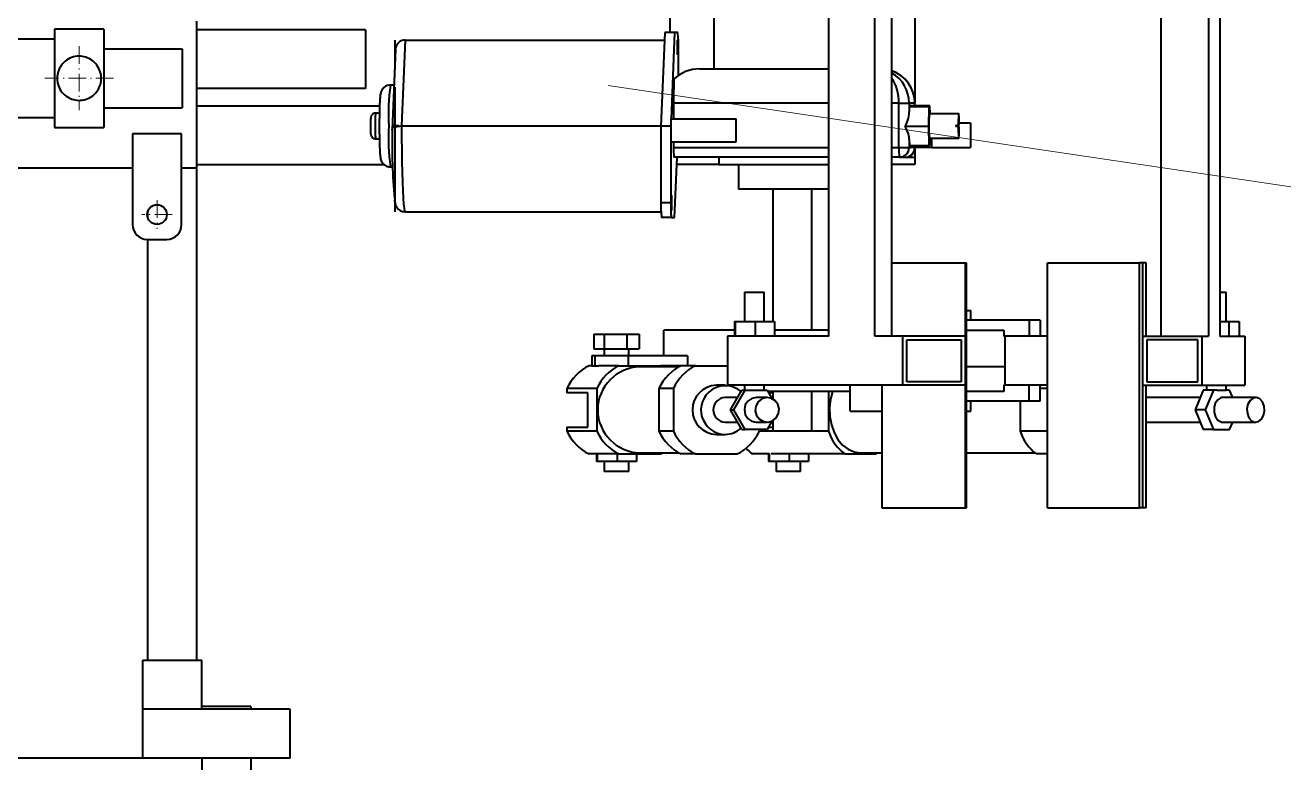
# Model space of a CAD drawing. Header units: millimetres. Extents: x -535 to 3636, y 24 to 870.
# Drawn here: x 1344.5 to 1472.9, y 578.5 to 653.7 of the extents above; entities that cross this region are included whole.
import ezdxf

# ---------------------------------------------------------------- set-up
doc = ezdxf.new("R2010")
doc.units = ezdxf.units.MM
doc.linetypes.add('ACAD_ISO10W100', pattern=[18, 12, -3, 0, -3])
doc.linetypes.add('CENTERX2', pattern=[20.32, 12.7, -2.54, 2.54, -2.54])

msp = doc.modelspace()

# ---------------------------------------------------------------- linework, layer by layer
at = {"color": 7, "linetype": 'Continuous', "lineweight": 40}
for p, q in [((1426.4856, 621.9803), (1426.4856, 691.9803)), ((1431.1812, 621.9803), (1431.1812, 691.9803)), ((1432.8992, 621.9803), (1432.8992, 691.9803)), ((1460.3395, 691.9803), (1460.3395, 621.9803)), ((1465.2053, 691.9803), (1465.2053, 621.9803)), ((1466.3562, 691.9803), (1466.3562, 621.9803)), ((1435.2609, 673.7303), (1435.2609, 645.7303)), ((1410.2609, 663.4803), (1410.2609, 652.9562)), ((1414.7609, 654.7303), (1414.7609, 649.2303)), ((1352.5499, 653.2773), (1347.5499, 653.2773)), ((1347.5499, 653.2773), (1347.5499, 643.2773)), ((1352.5499, 653.2773), (1352.5499, 643.2773)), ((1362.0499, 639.1053), (1362.0499, 654.1053)), ((1379.2407, 653.2303), (1362.0499, 653.2303)), ((1379.2407, 653.2303), (1379.2407, 647.2303)), ((1347.5499, 652.2773), (1290.0499, 652.2773)), ((1383.279, 652.1694), (1382.9185, 643.4194)), ((1383.279, 652.1694), (1409.7274, 652.1694)), ((1409.7598, 652.9562), (1409.3655, 643.3863)), ((1410.7589, 652.9562), (1409.7598, 652.9562)), ((1410.7589, 652.9562), (1410.3964, 644.1587)), ((1411.0782, 652.9562), (1410.7589, 652.9562)), ((1352.5499, 651.2772), (1360.5499, 651.2772)), ((1360.5499, 651.2772), (1360.5499, 645.2773)), ((1382.2972, 651.2178), (1381.9602, 643.039)), ((1411.1401, 648.5518), (1411.1401, 651.4562)), ((1413.2947, 649.2303), (1426.4856, 649.2303)), ((1379.2407, 647.2303), (1362.0499, 647.2303)), ((1382.1475, 647.5834), (1381.7803, 647.5834)), ((1362.0499, 645.4803), (1380.6818, 645.4803)), ((1410.6526, 645.7303), (1410.6526, 644.1587)), ((1433.6331, 645.7303), (1434.6735, 645.7303)), ((1433.6331, 641.2303), (1433.6331, 645.7303)), ((1434.6735, 645.7303), (1434.6735, 644.8545)), ((1435.2503, 645.7303), (1434.6735, 645.7303)), ((1435.2609, 645.4549), (1435.2609, 645.7303)), ((1290.0499, 644.2772), (1347.5499, 644.2772)), ((1352.5499, 645.2773), (1360.5499, 645.2773)), ((1380.6624, 644.7303), (1380.2816, 644.7303)), ((1434.6851, 645.3818), (1434.6735, 644.8545)), ((1434.7802, 645.4549), (1434.6851, 645.3818)), ((1436.6834, 645.3818), (1434.6851, 645.3818)), ((1436.7785, 645.4549), (1434.7802, 645.4549)), ((1436.6834, 645.3818), (1436.6385, 643.3463)), ((1436.7785, 645.4549), (1436.6834, 645.3818)), ((1439.731, 644.6694), (1436.7336, 644.6694)), ((1436.7986, 644.6694), (1436.7785, 645.4549)), ((1347.5499, 643.2773), (1352.5499, 643.2773)), ((1382.9185, 643.4194), (1409.3668, 643.4194)), ((1410.3646, 643.3863), (1409.3655, 643.3863)), ((1409.3655, 643.3863), (1409.3655, 635.5901)), ((1410.3646, 644.1587), (1410.3646, 643.3863)), ((1410.3646, 643.3863), (1410.3646, 641.7896)), ((1417.0255, 641.7896), (1417.0255, 644.1587)), ((1436.6385, 643.3463), (1434.2294, 643.3463)), ((1436.6385, 643.3463), (1436.6886, 641.3838)), ((1439.4298, 643.485), (1439.6796, 643.485)), ((1439.6796, 643.3537), (1439.4298, 643.3537)), ((1439.7825, 643.485), (1439.6796, 643.485)), ((1439.6796, 643.3537), (1439.7825, 643.3537)), ((1440.9262, 643.7303), (1440.9262, 641.2303)), ((1440.9462, 641.2303), (1440.9462, 643.7303)), ((1355.492, 642.619), (1355.492, 633.3553)), ((1360.492, 642.619), (1355.492, 642.619)), ((1360.492, 633.3553), (1360.492, 642.619)), ((1380.2816, 642.1084), (1380.6623, 642.1084)), ((1410.3646, 641.7896), (1410.3646, 635.5901)), ((1410.6526, 641.7896), (1410.6526, 641.2303)), ((1434.6735, 642.0434), (1434.6735, 641.2303)), ((1434.6735, 642.0434), (1434.6903, 641.3838)), ((1436.7336, 642.1694), (1439.731, 642.1694)), ((1436.7837, 641.4569), (1436.7995, 642.1694)), ((1436.987, 641.2303), (1436.987, 642.1694)), ((1433.6331, 641.2303), (1434.6735, 641.2303)), ((1434.6735, 641.2303), (1434.8383, 641.2303)), ((1436.6886, 641.3838), (1434.6903, 641.3838)), ((1434.8383, 641.3838), (1434.8383, 641.2303)), ((1436.987, 641.2303), (1434.8383, 641.2303)), ((1435.2609, 641.2303), (1435.2609, 640.2303)), ((1436.6886, 641.3838), (1436.7837, 641.4569)), ((1355.492, 639.1053), (1283.6079, 639.1053)), ((1362.0499, 639.1053), (1360.492, 639.1053)), ((1362.0499, 639.4803), (1381.1663, 639.4803)), ((1362.0499, 588.9556), (1362.0499, 639.1053)), ((1381.7803, 639.2553), (1382.0105, 639.2553)), ((1426.4856, 640.2303), (1410.6939, 640.2303)), ((1410.7609, 634.0901), (1411.0139, 640.2301)), ((1415.2609, 639.4803), (1410.983, 639.4803)), ((1415.2609, 640.2303), (1415.2609, 639.4803)), ((1415.2609, 639.4803), (1426.4856, 639.4803)), ((1417.2609, 639.4803), (1417.2609, 636.9803)), ((1433.6743, 640.2303), (1432.8992, 640.2303)), ((1435.2609, 639.4803), (1432.8992, 639.4803)), ((1434.0131, 640.2303), (1433.6743, 640.2303)), ((1434.0131, 640.2303), (1435.2609, 640.2303)), ((1435.2609, 640.2303), (1435.2609, 639.4803)), ((1426.4856, 636.9803), (1417.2609, 636.9803)), ((1420.7609, 636.9803), (1420.7609, 623.4803)), ((1424.7609, 622.6053), (1424.7609, 636.9803)), ((1410.3646, 635.5901), (1409.3655, 635.5901)), ((1357.0499, 634.0515), (1357.0499, 634.7223)), ((1383.279, 634.6694), (1409.3785, 634.6694)), ((1410.4264, 634.0901), (1409.4273, 634.0901)), ((1410.4264, 634.0901), (1410.7609, 634.0901)), ((1356.992, 631.8553), (1358.992, 631.8553)), ((1357.0499, 588.9556), (1357.0499, 631.8553)), ((1432.8992, 629.4803), (1440.4121, 629.4803)), ((1440.4121, 604.4803), (1440.4121, 629.4803)), ((1440.4121, 629.4803), (1440.5324, 629.4803)), ((1440.5324, 604.4803), (1440.5324, 629.4803)), ((1448.759, 604.4803), (1448.759, 629.4803)), ((1448.759, 629.4803), (1458.1574, 629.4803)), ((1458.1574, 604.4803), (1458.1574, 629.4803)), ((1458.498, 629.4803), (1458.1574, 629.4803)), ((1458.498, 604.4803), (1458.498, 629.4803)), ((1458.8471, 629.4803), (1458.498, 629.4803)), ((1458.8471, 621.9803), (1458.8471, 629.4803)), ((1417.8925, 626.4803), (1417.8925, 623.4803)), ((1417.8925, 626.4803), (1419.8925, 626.4803)), ((1419.8925, 623.4803), (1419.8925, 626.4803)), ((1466.3562, 626.4803), (1466.9951, 626.4803)), ((1466.9951, 623.4803), (1466.9951, 626.4803)), ((1440.5324, 624.6053), (1440.9508, 624.6053)), ((1440.9508, 623.6053), (1440.9508, 624.6053)), ((1409.6511, 619.9803), (1409.6511, 622.6053)), ((1416.853, 622.6053), (1409.6511, 622.6053)), ((1416.853, 623.4803), (1416.853, 621.9803)), ((1416.853, 623.4803), (1416.9345, 623.4803)), ((1416.9345, 623.4803), (1416.9345, 621.9803)), ((1416.9345, 623.4803), (1418.9741, 623.4803)), ((1418.9741, 623.4803), (1418.9741, 621.9803)), ((1418.9741, 623.4803), (1420.932, 623.4803)), ((1420.932, 623.4803), (1420.932, 621.9803)), ((1426.4856, 622.6053), (1420.932, 622.6053)), ((1446.8933, 623.6053), (1440.5324, 623.6053)), ((1440.5324, 622.6053), (1444.3064, 622.6053)), ((1444.3064, 622.6053), (1444.3064, 621.9803)), ((1446.8933, 623.6053), (1446.8933, 621.9803)), ((1448.0443, 623.6053), (1446.8933, 623.6053)), ((1448.0443, 623.6053), (1448.0443, 621.9803)), ((1466.3562, 623.4803), (1467.2591, 623.4803)), ((1467.2591, 623.4803), (1467.2591, 621.9803)), ((1467.2591, 623.4803), (1468.3009, 623.4803)), ((1468.3009, 623.4803), (1468.3009, 621.9803)), ((1402.5283, 622.1995), (1402.5283, 620.6995)), ((1402.5283, 622.1995), (1403.5905, 622.1995)), ((1403.5905, 622.1995), (1403.5905, 620.6995)), ((1403.5905, 622.1995), (1405.8975, 622.1995)), ((1405.8975, 622.1995), (1405.8975, 620.6995)), ((1405.8975, 622.1995), (1407.1423, 622.1995)), ((1407.1423, 622.1995), (1407.1423, 620.6995)), ((1416.1553, 621.9803), (1416.1553, 616.9803)), ((1426.4856, 621.9803), (1416.1553, 621.9803)), ((1433.9986, 621.9803), (1431.1812, 621.9803)), ((1433.9986, 621.9803), (1433.9986, 616.9803)), ((1440.4121, 621.9803), (1433.9986, 621.9803)), ((1434.4475, 621.6303), (1439.9632, 621.6303)), ((1434.4475, 617.3303), (1434.4475, 621.6303)), ((1439.9632, 621.6303), (1439.9632, 617.3303)), ((1440.4121, 616.9803), (1440.4121, 621.9803)), ((1446.8933, 621.9803), (1444.3064, 621.9803)), ((1444.4604, 616.9803), (1444.4604, 621.9803)), ((1448.759, 621.9803), (1446.8933, 621.9803)), ((1458.498, 621.9803), (1464.5147, 621.9803)), ((1458.498, 616.9803), (1458.498, 621.9803)), ((1464.0935, 621.6303), (1458.9192, 621.6303)), ((1458.9192, 621.6303), (1458.9192, 617.3303)), ((1464.0935, 617.3303), (1464.0935, 621.6303)), ((1464.5147, 621.9803), (1464.5147, 616.9803)), ((1464.5147, 621.9803), (1465.2053, 621.9803)), ((1466.3562, 621.9803), (1468.8883, 621.9803)), ((1468.8883, 621.9803), (1468.8883, 616.9803)), ((1402.3352, 619.9803), (1402.3352, 618.9803)), ((1402.6454, 619.9803), (1402.3352, 619.9803)), ((1402.5283, 620.6995), (1403.5905, 620.6995)), ((1402.6454, 618.9803), (1402.6454, 619.9803)), ((1406.0414, 619.9803), (1402.6454, 619.9803)), ((1403.5853, 620.6995), (1403.5853, 619.9803)), ((1403.5905, 620.6995), (1405.8975, 620.6995)), ((1405.8975, 620.6995), (1407.1423, 620.6995)), ((1406.0414, 618.9803), (1406.0414, 619.9803)), ((1412.0634, 619.9803), (1406.0414, 619.9803)), ((1406.0853, 619.9803), (1406.0853, 620.6995)), ((1412.0634, 619.9803), (1412.0634, 618.9803)), ((1402.3352, 618.9803), (1402.0337, 618.9803)), ((1402.3352, 618.9803), (1402.6454, 618.9803)), ((1402.6454, 618.9803), (1402.9893, 618.9803)), ((1405.0875, 618.9803), (1402.9893, 618.9803)), ((1405.0875, 618.9803), (1409.3334, 618.9803)), ((1411.1863, 618.8553), (1407.2104, 618.8553)), ((1409.5683, 618.8553), (1409.3334, 618.9803)), ((1411.4213, 618.9803), (1409.3334, 618.9803)), ((1409.6511, 618.8553), (1409.6511, 618.9803)), ((1412.8916, 618.9803), (1411.4213, 618.9803)), ((1412.8916, 618.9803), (1416.1553, 618.9803)), ((1444.4604, 618.8553), (1440.5324, 618.8553)), ((1439.9632, 617.3303), (1434.4475, 617.3303)), ((1458.9192, 617.3303), (1464.0935, 617.3303)), ((1399.7733, 616.6598), (1399.7733, 616.2303)), ((1402.8271, 616.6598), (1399.7733, 616.6598)), ((1401.9222, 616.2303), (1399.7733, 616.2303)), ((1401.9222, 612.7303), (1401.9222, 616.2303)), ((1402.8271, 616.6598), (1402.8271, 612.3009)), ((1410.6312, 616.6598), (1409.1609, 616.6598)), ((1409.1609, 616.6598), (1409.1609, 612.3009)), ((1410.6312, 616.6598), (1410.6312, 612.3009)), ((1415.9194, 616.9803), (1415.0146, 616.9803)), ((1433.9986, 616.9803), (1416.1553, 616.9803)), ((1416.4733, 614.4803), (1417.5981, 616.4803)), ((1416.8126, 614.4803), (1417.9374, 616.4803)), ((1417.5981, 616.4803), (1417.9374, 616.4803)), ((1417.8925, 616.9803), (1417.8925, 616.4803)), ((1417.9374, 616.4803), (1418.4179, 616.4803)), ((1418.4179, 616.4803), (1419.7065, 616.4803)), ((1419.7065, 616.4803), (1420.1869, 616.4803)), ((1419.8925, 616.4803), (1419.8925, 616.9803)), ((1420.1869, 616.4803), (1420.6632, 615.6334)), ((1428.6618, 616.3553), (1420.2572, 616.3553)), ((1420.7609, 616.2303), (1420.3275, 616.2303)), ((1420.7609, 616.3553), (1420.7609, 615.5861)), ((1424.7609, 612.3553), (1424.7609, 616.3553)), ((1426.4546, 616.3553), (1426.4546, 612.3009)), ((1428.6618, 614.3553), (1428.6618, 616.9803)), ((1431.8788, 616.9803), (1431.8788, 604.4803)), ((1440.4121, 616.9803), (1433.9986, 616.9803)), ((1444.3064, 616.3553), (1440.5324, 616.3553)), ((1444.3064, 616.9803), (1444.3064, 616.3553)), ((1446.8933, 616.9803), (1444.3064, 616.9803)), ((1448.759, 616.9803), (1446.8933, 616.9803)), ((1446.8933, 615.3553), (1446.8933, 616.9803)), ((1448.0443, 615.3553), (1448.0443, 616.9803)), ((1448.759, 616.6598), (1448.0443, 616.6598)), ((1458.498, 616.9803), (1464.5147, 616.9803)), ((1458.8471, 604.4803), (1458.8471, 616.9803)), ((1464.6445, 616.4803), (1463.8172, 614.4803)), ((1464.5147, 616.9803), (1468.8883, 616.9803)), ((1465.691, 616.4803), (1464.6445, 616.4803)), ((1465.691, 616.4803), (1464.8636, 614.4803)), ((1464.9951, 616.9803), (1464.9951, 616.4803)), ((1466.0444, 616.4803), (1465.691, 616.4803)), ((1466.0444, 616.4803), (1466.9922, 616.4803)), ((1467.3456, 616.4803), (1466.9922, 616.4803)), ((1466.9951, 616.4803), (1466.9951, 616.9803)), ((1467.6558, 615.7303), (1467.3456, 616.4803)), ((1417.1763, 615.7303), (1415.9194, 615.7303)), ((1420.1932, 615.7303), (1419.0622, 615.7303)), ((1446.8933, 615.3553), (1440.5324, 615.3553)), ((1440.9508, 614.3553), (1440.9508, 615.3553)), ((1445.9877, 615.3553), (1445.9877, 612.3009)), ((1448.0443, 615.3553), (1446.8933, 615.3553)), ((1464.3343, 615.7303), (1458.8471, 615.7303)), ((1470.0063, 615.7303), (1466.5183, 615.7303)), ((1417.5981, 612.4803), (1416.4733, 614.4803)), ((1416.4733, 614.4803), (1416.8126, 614.4803)), ((1417.9374, 612.4803), (1416.8126, 614.4803)), ((1428.6618, 614.3553), (1431.8788, 614.3553)), ((1440.5324, 614.3553), (1440.9508, 614.3553)), ((1464.8636, 614.4803), (1463.8172, 614.4803)), ((1463.8172, 614.4803), (1464.6445, 612.4803)), ((1464.8636, 614.4803), (1465.691, 612.4803)), ((1399.7733, 612.7303), (1399.7733, 612.3009)), ((1399.7733, 612.7303), (1401.9222, 612.7303)), ((1402.8271, 612.3009), (1399.7733, 612.3009)), ((1410.6312, 612.3009), (1409.1609, 612.3009)), ((1415.9194, 613.2303), (1417.1763, 613.2303)), ((1417.5981, 612.4803), (1417.9374, 612.4803)), ((1420.1869, 612.4803), (1417.9374, 612.4803)), ((1419.0622, 613.2303), (1420.1932, 613.2303)), ((1419.3979, 612.4803), (1419.3979, 612.3009)), ((1426.4546, 612.3009), (1419.3979, 612.3009)), ((1420.6632, 613.3272), (1420.1869, 612.4803)), ((1420.3275, 612.7303), (1420.7609, 612.7303)), ((1420.7609, 613.3745), (1420.7609, 612.3553)), ((1420.7609, 612.3553), (1421.0091, 612.3553)), ((1421.0091, 612.3553), (1424.7609, 612.3553)), ((1448.759, 612.3009), (1445.9877, 612.3009)), ((1458.8471, 613.2303), (1464.3343, 613.2303)), ((1465.691, 612.4803), (1464.6445, 612.4803)), ((1465.691, 612.4803), (1467.3456, 612.4803)), ((1466.5183, 613.2303), (1470.0063, 613.2303)), ((1467.3456, 612.4803), (1467.6558, 613.2303)), ((1415.0146, 611.9803), (1415.9194, 611.9803)), ((1402.8752, 609.9803), (1402.0337, 609.9803)), ((1402.7967, 609.9803), (1402.7967, 609.1995)), ((1402.8762, 609.983), (1402.8762, 609.1995)), ((1405.0875, 609.9803), (1402.8826, 609.9803)), ((1404.9147, 609.9803), (1404.9147, 609.1995)), ((1405.0875, 609.9803), (1409.3334, 609.9803)), ((1406.8738, 609.9803), (1406.8738, 609.1995)), ((1407.2104, 610.1053), (1411.1863, 610.1053)), ((1409.3334, 609.9803), (1409.5683, 610.1053)), ((1412.8916, 609.9803), (1411.4213, 609.9803)), ((1412.8916, 609.9803), (1417.1375, 609.9803)), ((1420.3908, 609.9803), (1418.6994, 609.9803)), ((1420.3153, 609.9803), (1420.3153, 609.1995)), ((1420.3947, 610.0186), (1420.3947, 609.1995)), ((1428.1172, 609.9803), (1420.6185, 609.9803)), ((1422.4332, 609.9803), (1422.4332, 609.1995)), ((1424.3923, 609.9803), (1424.3923, 609.1995)), ((1428.1172, 609.9803), (1431.2402, 609.9803)), ((1429.6787, 610.1053), (1431.8788, 610.1053)), ((1431.2402, 609.9803), (1431.413, 610.1053)), ((1440.5324, 610.1053), (1447.4775, 610.1053)), ((1448.759, 609.9803), (1447.6503, 609.9803)), ((1402.8762, 609.1995), (1402.7967, 609.1995)), ((1404.9147, 609.1995), (1402.8762, 609.1995)), ((1403.5853, 609.1995), (1403.5853, 608.1995)), ((1406.8738, 609.1995), (1404.9147, 609.1995)), ((1406.0853, 608.1995), (1406.0853, 609.1995)), ((1420.3947, 609.1995), (1420.3153, 609.1995)), ((1422.4332, 609.1995), (1420.3947, 609.1995)), ((1421.1038, 609.1995), (1421.1038, 608.1995)), ((1424.3923, 609.1995), (1422.4332, 609.1995)), ((1423.6038, 608.1995), (1423.6038, 609.1995)), ((1406.0853, 608.1995), (1403.5853, 608.1995)), ((1423.6038, 608.1995), (1421.1038, 608.1995)), ((1431.8788, 604.4803), (1440.4121, 604.4803)), ((1440.4121, 604.4803), (1440.5324, 604.4803)), ((1448.759, 604.4803), (1458.1574, 604.4803)), ((1458.498, 604.4803), (1458.1574, 604.4803)), ((1458.8471, 604.4803), (1458.498, 604.4803)), ((1356.5499, 588.9556), (1362.5499, 588.9556)), ((1356.5499, 583.9556), (1356.5499, 588.9556)), ((1362.5499, 583.9556), (1362.5499, 588.9556)), ((1371.5499, 583.9556), (1356.5499, 583.9556)), ((1356.5499, 578.9556), (1356.5499, 583.9556)), ((1367.5499, 584.2502), (1362.5499, 584.2502)), ((1367.5499, 584.2502), (1367.5499, 583.9556)), ((1371.5499, 578.9556), (1371.5499, 583.9556)), ((1362.5499, 578.9556), (1276.5499, 578.9556)), ((1362.5499, 578.9556), (1362.5499, 573.9556)), ((1371.5499, 578.9556), (1362.5499, 578.9556)), ((1367.5499, 578.9556), (1367.5499, 574.7573))]:
    msp.add_line(p, q, dxfattribs=at)
at = {"color": 7, "linetype": 'CENTERX2', "lineweight": 40}
for p, q in [((1382.2799, 634.6694), (1382.2799, 652.1694)), ((1382.6404, 643.4194), (1381.9193, 643.4194))]:
    msp.add_line(p, q, dxfattribs=at)
at = {"color": 5, "linetype": 'ACAD_ISO10W100', "lineweight": 15, "ltscale": 0.15}
for p, q in [((1350.0499, 651.539), (1350.0499, 645.0155)), ((1353.5557, 648.2773), (1346.5442, 648.2773)), ((1357.992, 635.8366), (1357.992, 632.9372)), ((1359.5501, 634.3869), (1356.4339, 634.3869))]:
    msp.add_line(p, q, dxfattribs=at)
at = {"color": 6, "lineweight": 15}
msp.add_line((1403.9961, 647.5508), (1563.4256, 623.8903), dxfattribs=at)
at = {"color": 8, "linetype": 'Continuous', "lineweight": 40}
for p, q in [((1426.4856, 645.7303), (1410.6526, 645.7303)), ((1433.6331, 645.7303), (1432.8992, 645.7303)), ((1435.2503, 645.4549), (1435.2503, 645.7303)), ((1435.2609, 645.7303), (1435.2503, 645.7303)), ((1410.6526, 641.2303), (1426.4856, 641.2303)), ((1432.8992, 641.2303), (1433.6331, 641.2303))]:
    msp.add_line(p, q, dxfattribs=at)
at = {"color": 7, "linetype": 'Continuous', "lineweight": 40, "flags": 128}
for points in [[(1411.0474, 651.4562), (1411.0497, 651.7432), (1411.0564, 651.9865), (1411.0664, 652.1491), (1411.0782, 652.2062), (1411.0901, 652.1491), (1411.1001, 651.9865), (1411.1068, 651.7432), (1411.1092, 651.4562), (1411.1068, 651.1692), (1411.1001, 650.9258), (1411.0901, 650.7632), (1411.0782, 650.7062), (1411.0664, 650.7632), (1411.0564, 650.9258), (1411.0497, 651.1692), (1411.0474, 651.4562)], [(1439.7825, 643.485), (1439.7778, 643.9429), (1439.7665, 644.3262), (1439.7501, 644.5804), (1439.731, 644.6694), (1439.7119, 644.5804), (1439.6956, 644.3262), (1439.6843, 643.9429), (1439.6796, 643.485)], [(1382.9185, 643.4194), (1382.9221, 642.1741), (1382.9331, 640.9542), (1382.9511, 639.7845), (1382.9757, 638.6887), (1383.0065, 637.6893), (1383.0429, 636.8066), (1383.0841, 636.0584), (1383.1292, 635.4601), (1383.1774, 635.0238), (1383.2277, 634.7584), (1383.279, 634.6694)], [(1439.6796, 643.3537), (1439.6843, 642.8959), (1439.6956, 642.5125), (1439.7119, 642.2583), (1439.731, 642.1694), (1439.7501, 642.2583), (1439.7665, 642.5125), (1439.7778, 642.8959), (1439.7825, 643.3537)], [(1410.4554, 635.5901), (1410.4531, 635.3031), (1410.4464, 635.0598), (1410.4363, 634.8972), (1410.4245, 634.8401), (1410.4127, 634.8972), (1410.4027, 635.0598), (1410.396, 635.3031), (1410.3936, 635.5901), (1410.396, 635.8772), (1410.4027, 636.1205), (1410.4127, 636.283), (1410.4245, 636.3401), (1410.4363, 636.283), (1410.4464, 636.1205), (1410.4531, 635.8772), (1410.4554, 635.5901)], [(1426.8466, 616.3553), (1426.6442, 615.5769), (1426.5482, 614.7019), (1426.5803, 613.8178), (1426.7392, 612.9609), (1427.0186, 612.1661), (1427.4068, 611.4661), (1427.888, 610.8895), (1428.4426, 610.4599), (1429.0477, 610.1949), (1429.6787, 610.1053)], [(1419.0622, 615.7303), (1418.637, 615.6425), (1418.2379, 615.3778), (1417.9679, 614.9765), (1417.868, 614.4997), (1417.9535, 614.0199), (1418.2113, 613.6102), (1418.6021, 613.333), (1419.0622, 613.2303)], [(1421.3519, 614.0964), (1421.4069, 614.5809), (1421.277, 615.05), (1420.9821, 615.4324), (1420.5672, 615.6699), (1420.0953, 615.7263), (1419.6383, 615.593), (1419.2658, 615.2903), (1419.0345, 614.8643), (1418.9795, 614.3798), (1419.1094, 613.9106), (1419.4043, 613.5282), (1419.8192, 613.2908), (1420.2911, 613.2344), (1420.7481, 613.3677), (1421.1206, 613.6704), (1421.3519, 614.0964)], [(1465.8829, 615.1648), (1465.7523, 614.7124), (1465.7557, 614.2247), (1465.8925, 613.7759), (1466.1419, 613.4344), (1466.4661, 613.2521), (1466.5183, 613.2303)], [(1466.5183, 615.7303), (1466.4492, 615.7039), (1466.1277, 615.513), (1465.8829, 615.1648)], [(1469.4331, 615.4407), (1469.2134, 615.0614), (1469.1144, 614.5936), (1469.1512, 614.1086), (1469.3183, 613.6802), (1469.59, 613.3736), (1469.9252, 613.2355), (1470.2726, 613.2869), (1470.5796, 613.52), (1470.7993, 613.8993), (1470.8982, 614.367), (1470.8614, 614.852), (1470.6944, 615.2805), (1470.4226, 615.5871), (1470.0875, 615.7252), (1469.74, 615.6738), (1469.4331, 615.4407)]]:
    msp.add_lwpolyline(points, dxfattribs=at)
at = {"lineweight": 15}
msp.add_circle((1350.0499, 648.2773), 2.2499, dxfattribs=at)
at = {"color": 7, "linetype": 'Continuous', "lineweight": 40}
msp.add_circle((1357.992, 634.3869), 1, dxfattribs=at)
for centre, radius, start, end in [((1401.9929, 651.8305), 9.1548, 357.656462, 7.062819), ((1474.8488, 645.8752), 64.1963, 177.94268, 180.129321), ((1431.7609, 645.7303), 3.5, 0, 71.02185), ((1448.9204, 643.4194), 12.2508, 174.143664, 185.856336), ((1457.8934, 641.9431), 75.94, 179.190723, 184.471006), ((1467.1617, 643.4194), 27.732, 179.864323, 180.135677), ((1411.8008, 643.4194), 27.732, 359.864323, 0.135677), ((1416.7502, 640.9808), 6.1026, 177.656574, 187.063821), ((1439.7306, 640.9808), 6.1026, 177.656574, 187.063821), ((1433.6739, 641.2299), 0.9996, 270.025854, 0.022832), ((1434.2507, 641.2299), 0.9996, 270.025012, 0.023674), ((1434.2609, 641.2303), 1, 270, 0), ((1418.5124, 635.2157), 9.1546, 177.655817, 187.062328), ((1419.5098, 635.2156), 9.1528, 177.654907, 187.063238), ((1356.992, 633.3553), 1.5, 180, 270), ((1358.992, 633.3553), 1.5, 270, 0), ((1404.2445, 614.5657), 4.9373, 116.60085, 154.903483), ((1407.2981, 614.5658), 4.9371, 116.599961, 154.904372), ((1407.3014, 614.4803), 4.3759, 91.191121, 268.808879), ((1413.632, 614.5657), 4.9373, 116.60085, 154.903483), ((1415.1023, 614.5658), 4.9371, 116.600508, 154.904202), ((1415.0662, 614.4803), 2.5005, 91.183267, 268.816733), ((1415.9277, 614.4613), 2.481, 49.766989, 269.808996), ((1415.9458, 614.4803), 1.2503, 91.210644, 268.789356), ((1404.2445, 614.395), 4.9373, 205.09625, 243.399049), ((1407.2981, 614.3948), 4.9371, 205.095362, 243.399938), ((1413.632, 614.395), 4.9373, 205.09625, 243.399049), ((1415.1023, 614.3949), 4.9371, 205.095531, 243.39939), ((1415.9142, 614.3817), 2.4014, 270.123416, 312.241936), ((1414.9267, 614.395), 4.9373, 296.600951, 334.90375), ((1430.813, 613.6677), 4.5677, 197.411426, 233.82956), ((1450.3461, 613.6677), 4.5677, 197.411477, 233.829995), ((1420.779, 613.023), 3.6855, 221.937013, 235.648783)]:
    msp.add_arc(centre, radius, start, end, dxfattribs=at)
at = {"color": 8, "linetype": 'Continuous', "lineweight": 40}
for centre, radius, start, end in [((1431.7505, 645.7311), 3.4998, 359.986786, 70.839947), ((1405.2413, 644.5312), 23.6588, 172.587563, 182.693612), ((1387.5166, 643.7756), 7.2977, 172.48288, 182.798218), ((1386.1541, 643.007), 5.9409, 176.0194, 188.699502), ((1405.2413, 642.3075), 23.6588, 177.306388, 187.412437)]:
    msp.add_arc(centre, radius, start, end, dxfattribs=at)
at = {"color": 7, "linetype": 'Continuous', "lineweight": 40}
for centre, major_axis, ratio, start_param, end_param in [((1413.2947, 645.7303), (3.6412, 0), 0.96121048, 1.57079633, 2.36639928), ((1431.2795, 645.7303), (0, 3.5), 0.96971924, 4.71238898, 5.78568873), ((1433.6743, 644.8545), (0.0577, 1.8658), 0.53507507, 3.78778189, 4.72894678), ((1433.6743, 642.0434), (-0.0668, 1.6115), 0.61916507, 4.6867119, 5.62787679)]:
    msp.add_ellipse(centre, major_axis=major_axis, ratio=ratio, start_param=start_param, end_param=end_param, dxfattribs=at)
at = {"color": 8, "linetype": 'Continuous', "lineweight": 40}
msp.add_ellipse((1431.2795, 645.7303), major_axis=(0, 3.5), ratio=0.67247499, start_param=4.71238898, end_param=5.52422323, dxfattribs=at)
at = {"color": 7, "linetype": 'Continuous', "lineweight": 40}
for points, knots in [([(1383.279, 652.1694), (1383.1733, 652.1595), (1382.9619, 652.1397), (1382.6802, 651.987), (1382.4598, 651.7585), (1382.325, 651.4897), (1382.3101, 651.299), (1382.3036, 651.2171)], [0, 0, 0, 0, 0.201473, 0.40272276, 0.61012803, 0.83258216, 1, 1, 1, 1]), ([(1347.7999, 648.2773), (1347.8224, 648.517), (1347.8674, 648.996), (1348.215, 649.6406), (1348.7425, 650.1611), (1349.438, 650.489), (1350.1953, 650.5619), (1350.897, 650.3994), (1351.5101, 650.039), (1352.0033, 649.4801), (1352.292, 648.763), (1352.3225, 648.0069), (1352.123, 647.3137), (1351.7228, 646.7146), (1351.1302, 646.2532), (1350.398, 646.0102), (1349.6505, 646.0255), (1348.9791, 646.2584), (1348.4004, 646.688), (1347.9696, 647.3105), (1347.8104, 647.8883), (1347.8017, 648.2125), (1347.7999, 648.2773)], [0, 0, 0, 0, 0.050175905, 0.10025265, 0.152934217, 0.208706571, 0.261445393, 0.309354563, 0.358387327, 0.41232648, 0.467881604, 0.519459049, 0.56797446, 0.618030553, 0.672212753, 0.727714639, 0.778412711, 0.825953713, 0.876597124, 0.931816143, 0.986379427, 1, 1, 1, 1]), ([(1381.7757, 647.5694), (1381.6893, 647.5682), (1381.4948, 647.5656), (1381.2348, 647.4375), (1381.0288, 647.2617), (1380.8996, 647.0785), (1380.8275, 646.9186), (1380.7878, 646.7869), (1380.7602, 646.6523), (1380.7352, 646.4628), (1380.7103, 646.154), (1380.6866, 645.6783), (1380.6681, 645.0992), (1380.6555, 644.4327), (1380.6504, 643.8591), (1380.65, 643.5196), (1380.6499, 643.4194)], [0, 0, 0, 0, 0.04264372, 0.09594193, 0.14015039, 0.17849155, 0.21150644, 0.24222183, 0.28348227, 0.3561741, 0.47703949, 0.59220481, 0.71343128, 0.83237764, 0.95053001, 1, 1, 1, 1]), ([(1380.2804, 644.7236), (1380.2368, 644.7229), (1380.1399, 644.7215), (1380.0106, 644.6582), (1379.9085, 644.5714), (1379.8435, 644.4804), (1379.8067, 644.3981), (1379.7885, 644.3338), (1379.7781, 644.2785), (1379.7665, 644.1841), (1379.7573, 644.0188), (1379.7494, 643.7243), (1379.7486, 643.5188), (1379.7481, 643.4194)], [0, 0, 0, 0, 0.068454591, 0.152270883, 0.221317436, 0.280364456, 0.330124177, 0.369933052, 0.408710016, 0.473057013, 0.676345706, 0.843462148, 1, 1, 1, 1]), ([(1379.7481, 643.4194), (1379.7483, 643.3567), (1379.7488, 643.1882), (1379.7536, 642.9268), (1379.7638, 642.7009), (1379.7724, 642.5929), (1379.7895, 642.4966), (1379.8211, 642.3998), (1379.887, 642.2897), (1379.9976, 642.187), (1380.1374, 642.1168), (1380.2386, 642.1157), (1380.2815, 642.1153)], [0, 0, 0, 0, 0.09878019, 0.26597874, 0.43982354, 0.58370508, 0.63703687, 0.69459426, 0.76082435, 0.841167, 0.93263902, 1, 1, 1, 1]), ([(1380.6499, 643.4194), (1380.6501, 643.2946), (1380.6506, 642.9314), (1380.6565, 642.3392), (1380.6695, 641.6863), (1380.6885, 641.1132), (1380.7131, 640.6409), (1380.7387, 640.3399), (1380.7666, 640.1485), (1380.8038, 639.9846), (1380.8869, 639.7751), (1381.0525, 639.5443), (1381.3097, 639.3549), (1381.5745, 639.2506), (1381.7377, 639.2665), (1381.7811, 639.2707)], [0, 0, 0, 0, 0.0615181, 0.17915513, 0.29714673, 0.41566628, 0.53547215, 0.65909099, 0.72918223, 0.77483674, 0.81885695, 0.86491717, 0.91882351, 0.97844126, 1, 1, 1, 1]), ([(1381.961, 643.0157), (1381.9609, 643.0163), (1381.9568, 643.0553), (1381.9797, 643.1373), (1382.1076, 643.2512), (1382.3245, 643.3441), (1382.6019, 643.4071), (1382.8129, 643.4153), (1382.9185, 643.4194)], [0, 0, 0, 0, 0.00317619, 0.19955864, 0.41342318, 0.61282046, 0.80630526, 1, 1, 1, 1]), ([(1410.3646, 644.1587), (1410.8363, 644.1587), (1411.7785, 644.1587), (1412.9699, 644.1587), (1413.9152, 644.1587), (1414.6483, 644.1587), (1415.2635, 644.1587), (1415.8442, 644.1587), (1416.2944, 644.1587), (1416.3109, 644.1587), (1416.4965, 644.1587), (1416.5481, 644.1587), (1416.8663, 644.1587), (1417.0255, 644.1587)], [0, 0, 0, 0, 0.12509377, 0.24990821, 0.31421847, 0.37599718, 0.43805594, 0.5005766, 0.64000915, 0.77994445, 0.85334583, 0.92663621, 1, 1, 1, 1]), ([(1439.7799, 643.7303), (1439.8821, 643.7303), (1440.1787, 643.7303), (1440.533, 643.7303), (1440.8239, 643.7303), (1440.8921, 643.7303), (1440.9262, 643.7303)], [0, 0, 0, 0, 0.16621199, 0.48234526, 0.74163424, 1, 1, 1, 1]), ([(1410.3646, 641.7896), (1410.8363, 641.7896), (1411.7785, 641.7896), (1412.9699, 641.7896), (1413.9152, 641.7896), (1414.6483, 641.7896), (1415.2635, 641.7896), (1415.8442, 641.7896), (1416.2944, 641.7896), (1416.3109, 641.7896), (1416.4965, 641.7896), (1416.5481, 641.7896), (1416.8663, 641.7896), (1417.0255, 641.7896)], [0, 0, 0, 0, 0.12509377, 0.24990821, 0.31421847, 0.37599718, 0.43805594, 0.5005766, 0.64000915, 0.77994445, 0.85334583, 0.92663621, 1, 1, 1, 1]), ([(1436.987, 641.2303), (1437.3921, 641.2303), (1438.2371, 641.2303), (1439.302, 641.2303), (1440.0972, 641.2303), (1440.5349, 641.2303), (1440.8234, 641.2303), (1440.892, 641.2303), (1440.9262, 641.2303)], [0, 0, 0, 0, 0.251517372, 0.524515964, 0.655827621, 0.78632163, 0.893351359, 1, 1, 1, 1]), ([(1382.195, 635.899), (1382.2063, 635.8106), (1382.2271, 635.6473), (1382.2694, 635.4688), (1382.339, 635.2741), (1382.4643, 635.0575), (1382.6869, 634.8402), (1382.9767, 634.6876), (1383.1893, 634.6854), (1383.2797, 634.6845)], [0, 0, 0, 0, 0.241862418, 0.446693788, 0.572023476, 0.677594598, 0.788059682, 0.90986738, 1, 1, 1, 1])]:
    msp.add_open_spline(points, degree=3, knots=knots, dxfattribs=at)

doc.saveas('drawing.dxf')
